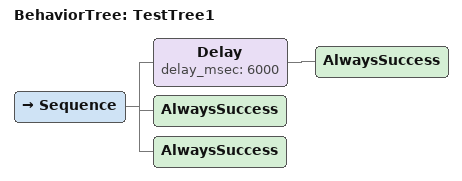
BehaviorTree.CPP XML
<?xml version="1.0"?>
<root BTCPP_format="4" main_tree_to_execute="TestTree1">
    <BehaviorTree ID="TestTree1">
        <Sequence>
            <Delay delay_msec="6000">
                <AlwaysSuccess />
            </Delay>
            <AlwaysSuccess />
            <AlwaysSuccess />
        </Sequence>
    </BehaviorTree>
</root>
